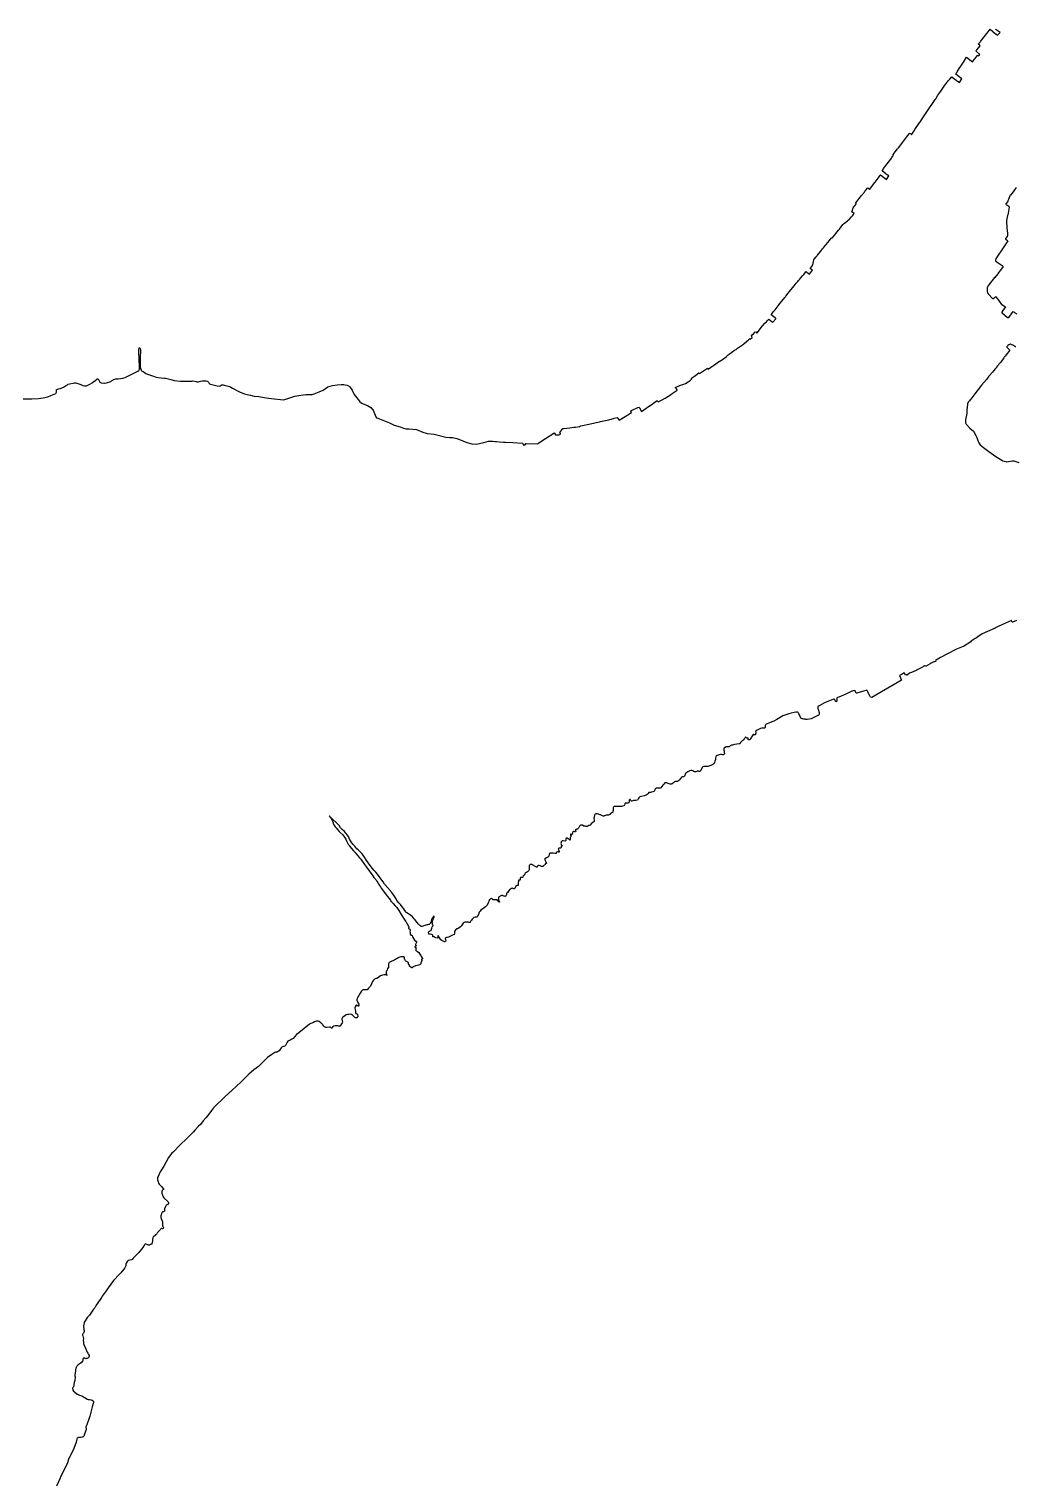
# Model space of a CAD drawing. Header units: inches. Extents: x 1341578 to 1502124, y 557203 to 748561.
# Drawn here: x 1476573 to 1481935, y 564575 to 572478 of the extents above; entities that cross this region are included whole.
import ezdxf

# ---------------------------------------------------------------- set-up
doc = ezdxf.new("R2010")
doc.units = ezdxf.units.IN
doc.header["$MEASUREMENT"] = 0
doc.layers.add('Zipcode', color=7, linetype='Continuous')

msp = doc.modelspace()

# ---------------------------------------------------------------- linework, layer by layer
at = {"layer": 'Zipcode'}
for points in [[(1476541.4, 570468.8), (1476573.1, 570467.4), (1476587.5, 570468), (1476623.1, 570470.5), (1476649.8, 570473.9), (1476674.7, 570479.5), (1476691, 570486.1), (1476718.5, 570497), (1476720.6, 570500.1), (1476721.4, 570503.9), (1476721.5, 570507.6), (1476721, 570511.4), (1476721, 570515.5), (1476721.8, 570518.2), (1476723.5, 570519.6), (1476733.2, 570521.8), (1476741, 570524.6), (1476746.8, 570526.8), (1476760.3, 570532), (1476771.2, 570538.7), (1476772.9, 570539.7), (1476774.5, 570540.9), (1476777.2, 570543.1), (1476781.4, 570545.3), (1476786, 570547.3), (1476793.2, 570549.6), (1476812.1, 570554.1), (1476820.3, 570554.7), (1476823.1, 570554.7), (1476826.9, 570554.6), (1476848.5, 570547.9), (1476852.5, 570546.4), (1476853.2, 570546.1), (1476857.5, 570544.6), (1476864.2, 570541.6), (1476873.2, 570539.6), (1476885.4, 570539.5), (1476902, 570547.2), (1476915.1, 570555.1), (1476916.9, 570556.3), (1476916.9, 570556.3), (1476935.8, 570569.2), (1476938.6, 570573.3), (1476940.5, 570575.4), (1476943.3, 570576.6), (1476946.6, 570576.2), (1476947, 570576.1), (1476949.3, 570573.6), (1476951.3, 570570.2), (1476954.6, 570562), (1476958.1, 570558.5), (1476965.3, 570554.8), (1476978.1, 570554), (1476983, 570554.3), (1476992.8, 570554.8), (1477016.5, 570562.4), (1477021.2, 570565.8), (1477032.8, 570574.1), (1477037.9, 570575.8), (1477044.4, 570576.5), (1477057.2, 570577.3), (1477069.3, 570578), (1477081.6, 570579.9), (1477094, 570584.1), (1477116.2, 570595.2), (1477134.8, 570604.6), (1477163.2, 570618.3), (1477168.9, 570621.5), (1477171.4, 570625.5), (1477172.4, 570629.9), (1477172.4, 570632.6), (1477172.2, 570646.5), (1477172.2, 570646.5), (1477172.1, 570655.2), (1477172, 570658.7), (1477171.6, 570665.2), (1477170.9, 570689.4), (1477169.8, 570717.9), (1477169.7, 570738.5), (1477170.7, 570744.7), (1477171.7, 570745.6), (1477173.1, 570745.7), (1477174.8, 570744.7), (1477177.1, 570740.3), (1477177.8, 570735.6), (1477178.8, 570726.9), (1477176.9, 570697), (1477176.9, 570673.3), (1477176.7, 570639.8), (1477181.4, 570624.7), (1477184.4, 570621.1), (1477192.4, 570616), (1477207.8, 570606.6), (1477221, 570600.9), (1477248.9, 570590.8), (1477258.2, 570587.9), (1477264.8, 570586.2), (1477273.5, 570584.8), (1477307.4, 570581.5), (1477313.8, 570581.3), (1477320.6, 570579.7), (1477350.2, 570572.2), (1477362, 570567.8), (1477395.4, 570564.3), (1477437.9, 570564.6), (1477456.4, 570565), (1477463, 570565.6), (1477479.8, 570562.2), (1477484.7, 570561.1), (1477490.7, 570561.6), (1477498, 570563.3), (1477504.9, 570564.9), (1477515.3, 570565.5), (1477528.5, 570566.3), (1477535.4, 570566.4), (1477542.2, 570564.6), (1477544.9, 570562.8), (1477547, 570559.7), (1477548.7, 570555.9), (1477550.7, 570552.4), (1477553.3, 570550.1), (1477557.9, 570547.8), (1477565.7, 570546.5), (1477595.5, 570538.8), (1477604.9, 570537.6), (1477611.3, 570538.4), (1477615.8, 570541.8), (1477620.1, 570544), (1477623.5, 570544.4), (1477626.9, 570544.1), (1477633.1, 570542.1), (1477639.3, 570539.9), (1477663.2, 570534.8), (1477669, 570532), (1477678.9, 570527), (1477719.5, 570505.1), (1477743.7, 570495.1), (1477758.3, 570491.8), (1477775.7, 570487.6), (1477795.8, 570482.8), (1477820.3, 570480.5), (1477850.9, 570475.2), (1477874.7, 570472.4), (1477905.1, 570468.5), (1477938.7, 570464.3), (1477954.6, 570463.5), (1477962.6, 570464.5), (1477984.7, 570472.2), (1478011.9, 570480.3), (1478017.5, 570482.2), (1478037.6, 570486.6), (1478062, 570489.9), (1478076.4, 570491.3), (1478102.5, 570491.5), (1478111.3, 570492.5), (1478122.7, 570494.8), (1478149.7, 570507.2), (1478171.6, 570515.1), (1478195.8, 570532.9), (1478208.6, 570537.7), (1478220.8, 570540.3), (1478246.6, 570544.3), (1478268.7, 570545.5), (1478283.4, 570545.7), (1478289.7, 570544.7), (1478300.8, 570542.5), (1478313.3, 570536), (1478319.2, 570528), (1478328.1, 570515.7), (1478339.7, 570492.1), (1478346.2, 570482.4), (1478361.4, 570464.9), (1478366.2, 570458.3), (1478370.6, 570452.8), (1478380.2, 570445), (1478388.9, 570441.3), (1478411.1, 570432.3), (1478429.1, 570420.3), (1478440.3, 570409.1), (1478444.7, 570403.4), (1478446.6, 570398.5), (1478448.8, 570387.9), (1478456.6, 570370.5), (1478460.2, 570365.9), (1478467.1, 570362.6), (1478532, 570338.1), (1478556.9, 570325.7), (1478589.5, 570315.5), (1478606.5, 570309.2), (1478621.6, 570304.8), (1478635.4, 570304.4), (1478677.7, 570301.9), (1478712.4, 570287.4), (1478735.4, 570280.2), (1478773.5, 570276.3), (1478836.7, 570260.7), (1478858.5, 570258.2), (1478873.5, 570258), (1478896.9, 570252.3), (1478937.9, 570236.6), (1478951.3, 570231.5), (1478978, 570224.3), (1479004.1, 570222.3), (1479044.3, 570231), (1479069.4, 570238.6), (1479092.9, 570238.4), (1479106.1, 570237.1), (1479108.8, 570236.9), (1479110.8, 570236.7), (1479111.8, 570236.6), (1479128.4, 570235.1), (1479150.2, 570233.5), (1479152.9, 570233.3), (1479155.8, 570233.1), (1479162.1, 570232.7), (1479200.8, 570230.2), (1479253.1, 570227.7), (1479254.3, 570227.1), (1479255.7, 570225.3), (1479256.4, 570223.6), (1479257.3, 570220.2), (1479258.2, 570218.4), (1479259.3, 570217.4), (1479261.5, 570217), (1479264.4, 570217.4), (1479267.7, 570218.7), (1479269.2, 570219.9), (1479270.1, 570221.7), (1479270.5, 570222.9), (1479270.9, 570225.4), (1479274, 570225.8), (1479335.7, 570223.4), (1479341.6, 570227), (1479347.8, 570232.3), (1479348.3, 570233.5), (1479378.5, 570252.7), (1479398.8, 570265.6), (1479399, 570265.7), (1479404.2, 570268.9), (1479407.4, 570271), (1479426.2, 570282.9), (1479427.4, 570280.9), (1479432.5, 570272), (1479433.9, 570272), (1479442.3, 570272.5), (1479451.9, 570273.1), (1479456.5, 570274.7), (1479458.8, 570276.5), (1479459.9, 570278.5), (1479460.2, 570279.6), (1479460.3, 570279.8), (1479456.7, 570285), (1479472.6, 570306.7), (1479472.9, 570306.8), (1479477.7, 570307.3), (1479510.7, 570311.2), (1479532.6, 570313.9), (1479535, 570314.2), (1479541.8, 570315), (1479565.2, 570317.8), (1479565, 570318.3), (1479564.5, 570319.5), (1479567.1, 570320.1), (1479570.6, 570320.9), (1479570.8, 570321), (1479622.5, 570332.6), (1479670.4, 570343), (1479671.8, 570343.3), (1479677.9, 570344.7), (1479722, 570354.9), (1479722, 570354.9), (1479722.4, 570354.9), (1479741.4, 570360.1), (1479747.9, 570361.8), (1479751.8, 570362.9), (1479751.8, 570362.9), (1479768.6, 570367.4), (1479768.7, 570367.3), (1479778.2, 570353.1), (1479803.2, 570367.3), (1479820.9, 570378.5), (1479826.4, 570382), (1479846.8, 570394.9), (1479841.9, 570403.4), (1479846.6, 570405.6), (1479850.5, 570407.4), (1479879.6, 570420.4), (1479887, 570423.7), (1479889.7, 570418.8), (1479901, 570400), (1479913.9, 570408.9), (1479943.7, 570429.8), (1479945.1, 570430.7), (1479960.9, 570441.8), (1479965.8, 570445.2), (1479966.9, 570446), (1479985.1, 570458.7), (1479986.8, 570456.5), (1479990.5, 570451.6), (1480011.9, 570462.4), (1480029.7, 570472.5), (1480057.8, 570489.6), (1480066.8, 570497.1), (1480067.3, 570497.4), (1480072.3, 570501), (1480093.7, 570515.8), (1480094.9, 570516.7), (1480090.8, 570522.6), (1480088.9, 570524.6), (1480088.1, 570524.9), (1480085.2, 570528.2), (1480083.7, 570530), (1480083.4, 570530.6), (1480107.8, 570539.9), (1480112.8, 570541.8), (1480124.6, 570546.2), (1480129.6, 570547.9), (1480139.5, 570551.1), (1480154.5, 570561.5), (1480158.8, 570564.5), (1480164.6, 570568.5), (1480174.1, 570576.9), (1480172.9, 570578.8), (1480172.1, 570580.2), (1480188.4, 570592), (1480195, 570596.8), (1480212.7, 570609.8), (1480213.1, 570609.3), (1480216.2, 570605.2), (1480258.3, 570635.3), (1480263.3, 570629.7), (1480275.2, 570638.9), (1480281.9, 570643.4), (1480286.5, 570646.6), (1480291.9, 570650.2), (1480324.6, 570672.2), (1480326.7, 570673.5), (1480331.2, 570676.4), (1480341.1, 570682.7), (1480359.6, 570696.5), (1480368.1, 570704.3), (1480371.8, 570707.7), (1480372.1, 570708), (1480376.7, 570711.7), (1480379.2, 570713.8), (1480389.5, 570720.4), (1480391.6, 570721.7), (1480406, 570732), (1480407.5, 570733), (1480409.7, 570734.5), (1480413.9, 570737.3), (1480422.6, 570743.1), (1480438.3, 570754.7), (1480438.3, 570754.8), (1480442.9, 570758.1), (1480454.9, 570766.1), (1480458.9, 570768.8), (1480480.9, 570788.7), (1480488.1, 570795.4), (1480488.4, 570795.7), (1480491.3, 570792.8), (1480502.3, 570801.2), (1480501.4, 570802.7), (1480496.9, 570809.8), (1480498.3, 570811.4), (1480502, 570815.4), (1480508.3, 570822.3), (1480518.4, 570833.1), (1480520.2, 570831.2), (1480521, 570832), (1480527.7, 570825.7), (1480528.3, 570826.4), (1480558.2, 570865.6), (1480559.3, 570867.1), (1480571.2, 570879.6), (1480571.2, 570879.6), (1480573.5, 570882.1), (1480574.8, 570883.5), (1480578.7, 570887.6), (1480585.3, 570894.7), (1480586.4, 570895.6), (1480591.2, 570899.8), (1480592.1, 570900.6), (1480609.9, 570887.7), (1480614.2, 570884.6), (1480614.4, 570884.8), (1480630, 570903.3), (1480631.1, 570904.6), (1480626.3, 570908.6), (1480605.6, 570925.6), (1480610.5, 570933.1), (1480618.2, 570943.2), (1480619.3, 570944.6), (1480622.5, 570948.4), (1480626, 570952.6), (1480648.9, 570981.7), (1480652.1, 570985.8), (1480652.6, 570986.4), (1480671.3, 571009.5), (1480678.5, 571019), (1480682, 571023.7), (1480684.2, 571026.7), (1480697.3, 571042.7), (1480705.2, 571051.5), (1480730.1, 571083.4), (1480741.1, 571097.4), (1480749.1, 571106.4), (1480753, 571110.8), (1480758.9, 571117.9), (1480764.7, 571124.8), (1480777.7, 571138.7), (1480781.8, 571143.4), (1480795.6, 571159.8), (1480798.1, 571157.8), (1480813.1, 571145.7), (1480813.4, 571146.1), (1480828.9, 571167.4), (1480828.9, 571167.4), (1480818.9, 571175.8), (1480817.3, 571177.2), (1480825.5, 571188.2), (1480825.5, 571188.2), (1480831.9, 571196.8), (1480831.9, 571196.9), (1480837.4, 571224.5), (1480837.6, 571225.7), (1480839.2, 571227.5), (1480849.6, 571240.9), (1480852.5, 571244.3), (1480855.6, 571248.1), (1480865.4, 571259.7), (1480873.2, 571268.9), (1480884.7, 571283.2), (1480888.8, 571288.3), (1480894.6, 571295.7), (1480900.7, 571303.4), (1480903.8, 571307.3), (1480921.8, 571329.9), (1480930.7, 571341.6), (1480932.6, 571344.1), (1480933.9, 571343.2), (1480936.6, 571341.5), (1480943.1, 571350.8), (1480963.8, 571376.6), (1480970.9, 571385.2), (1480976.2, 571391.5), (1480995.1, 571415.7), (1480998.1, 571419), (1481003.4, 571423.7), (1481018.9, 571436.6), (1481023.3, 571440.3), (1481028.1, 571443.4), (1481040.9, 571458), (1481046.2, 571463.6), (1481050, 571467.7), (1481050.8, 571468.6), (1481056.1, 571476.1), (1481044, 571484.3), (1481046.4, 571494), (1481048.2, 571500.4), (1481051.1, 571507.1), (1481053.8, 571511.7), (1481057, 571515.9), (1481060.9, 571520.8), (1481064.9, 571524.9), (1481067.5, 571530.4), (1481065.8, 571532.4), (1481064.8, 571533.5), (1481095.6, 571573.1), (1481111.2, 571592.3), (1481114.6, 571596.4), (1481118.2, 571601), (1481129.5, 571615), (1481131.8, 571613), (1481138.4, 571607.1), (1481151, 571623.2), (1481154.7, 571627.9), (1481168.4, 571645.2), (1481169.4, 571646.5), (1481191.9, 571676), (1481195.6, 571681), (1481196.1, 571681.6), (1481199.7, 571686.3), (1481221.6, 571668.1), (1481230.9, 571660.4), (1481231.6, 571661.4), (1481243.4, 571679.9), (1481235.3, 571686.2), (1481232.5, 571688.3), (1481230.5, 571689.9), (1481228.1, 571691.7), (1481207.6, 571708.6), (1481212.7, 571715.5), (1481216, 571719.8), (1481235.8, 571745.3), (1481249.6, 571764), (1481258.5, 571776.1), (1481261.4, 571780), (1481269.3, 571792.8), (1481268.2, 571796.8), (1481279.2, 571810.9), (1481286.2, 571819.8), (1481290.4, 571825), (1481296.4, 571832.6), (1481314.3, 571856.3), (1481318, 571862.2), (1481323.6, 571869.5), (1481347.6, 571900.2), (1481354, 571908.7), (1481354.1, 571908.7), (1481356.2, 571911.5), (1481357.4, 571913.1), (1481363.9, 571908.1), (1481368, 571905), (1481368.3, 571905.4), (1481371.9, 571910.7), (1481378.6, 571920.6), (1481384.2, 571928.9), (1481386.1, 571931.8), (1481408.9, 571966.3), (1481412.7, 571972), (1481415.6, 571976.4), (1481421.6, 571985.3), (1481460.7, 572044.8), (1481480.7, 572074.4), (1481495.4, 572095.5), (1481499.2, 572099.2), (1481511.1, 572119.3), (1481526.1, 572140.3), (1481544, 572167.6), (1481567.2, 572196.6), (1481571.3, 572201.7), (1481575, 572206.3), (1481586.2, 572219.2), (1481588.2, 572217.7), (1481610.9, 572200.4), (1481628, 572187.4), (1481640, 572207.3), (1481640.2, 572207.7), (1481626.5, 572219), (1481608.3, 572233.9), (1481614.7, 572245.5), (1481626.2, 572263.6), (1481629.8, 572269.3), (1481631.5, 572271.9), (1481653.8, 572304.8), (1481666.4, 572325), (1481691.5, 572305.9), (1481698.3, 572300.7), (1481698.5, 572301), (1481709.4, 572314.3), (1481713, 572318.8), (1481716.8, 572323.3), (1481728, 572337.4), (1481733.6, 572333.2), (1481738.9, 572340.3), (1481739.5, 572341), (1481718.7, 572358.2), (1481717, 572359.6), (1481717.4, 572360), (1481722.2, 572365.5), (1481734.1, 572379.1), (1481740.4, 572387), (1481740.8, 572387.4), (1481737.1, 572390.3), (1481730.2, 572395.5), (1481739.6, 572407.4), (1481742.9, 572411.6), (1481783.3, 572462.8), (1481795.7, 572477.9), (1481824.6, 572453.3), (1481825.2, 572452.8), (1481834.3, 572445), (1481847.1, 572457.9), (1481848.4, 572459.3), (1481827.2, 572474.8), (1481823.8, 572477.3), (1481824, 572478.4)], [(1481936.3, 571616.4), (1481928.3, 571606), (1481927.6, 571605), (1481927.2, 571604.6), (1481923.1, 571598.9), (1481919.7, 571594.2), (1481905.7, 571575.1), (1481904.3, 571574.9), (1481903.2, 571575), (1481902.7, 571575), (1481901.5, 571572.2), (1481894.3, 571552.5), (1481892.7, 571548.1), (1481891.7, 571545.4), (1481890.4, 571541.3), (1481888.4, 571538.9), (1481881.1, 571530.2), (1481881, 571530), (1481879.5, 571528.2), (1481880, 571526.8), (1481895.7, 571515.6), (1481896.6, 571514), (1481897.2, 571509.6), (1481893.5, 571478.4), (1481890.6, 571468.5), (1481890.6, 571468.4), (1481889.9, 571465.7), (1481883.8, 571438.3), (1481883.3, 571434.6), (1481882.9, 571431.5), (1481886.1, 571397.9), (1481888.3, 571366.7), (1481888.3, 571363.5), (1481888.1, 571353.9), (1481887.5, 571352), (1481887.2, 571351.1), (1481886.8, 571350.1), (1481877.7, 571339.3), (1481877.5, 571339), (1481891.4, 571328), (1481879.7, 571310.8), (1481868.9, 571295), (1481855, 571273.7), (1481851.4, 571268.2), (1481845.8, 571259.8), (1481835, 571244.3), (1481826.2, 571230), (1481824.9, 571227.1), (1481823.7, 571223.5), (1481823.7, 571221.1), (1481823.6, 571219.5), (1481825.2, 571216), (1481837.6, 571207.3), (1481859.4, 571192.3), (1481866, 571187.8), (1481865.8, 571187.5), (1481850.1, 571167.4), (1481841.4, 571156), (1481835.7, 571148.5), (1481819.8, 571127.4), (1481819.7, 571127.4), (1481819.3, 571127.6), (1481817.8, 571128.6), (1481787.7, 571088.2), (1481787.5, 571088), (1481782.4, 571080.3), (1481779.7, 571075.8), (1481778.5, 571073.3), (1481777.9, 571069.2), (1481777.8, 571060.5), (1481778.9, 571049.7), (1481780.1, 571045.7), (1481782.3, 571041.2), (1481783.1, 571040.4), (1481784.2, 571039.1), (1481809, 571011.5), (1481818.1, 571018.8), (1481819.1, 571018), (1481825.5, 571024.2), (1481826.4, 571023.1), (1481834.7, 571012.8), (1481840.4, 571004.2), (1481843.9, 570999.1), (1481856.2, 570980.6), (1481858.5, 570980.8), (1481859.1, 570980.4), (1481878, 570967.6), (1481864.2, 570947.9), (1481858.8, 570940.2), (1481858.7, 570938.5), (1481859.7, 570935.9), (1481889.9, 570911.1), (1481893.8, 570910.1), (1481895.6, 570909.8), (1481896.7, 570910.7), (1481919.5, 570943.1), (1481924, 570940.4), (1481927.1, 570938.5), (1481940.2, 570930.4)], [(1481935, 570750.7), (1481933.9, 570750.8), (1481932, 570750.9), (1481921, 570757.5), (1481917.9, 570759.5), (1481913.3, 570762.5), (1481913.2, 570762.6), (1481909.8, 570764.4), (1481905.8, 570765.1), (1481902.9, 570764.7), (1481895.7, 570761.4), (1481891.5, 570757.9), (1481888.8, 570755.5), (1481886.8, 570753.5), (1481886.1, 570751.6), (1481885.3, 570748.5), (1481901.7, 570732.9), (1481881, 570707.1), (1481876.3, 570701), (1481871.5, 570694.8), (1481868.3, 570690.6), (1481852.1, 570668), (1481849.1, 570664.1), (1481835.3, 570646.9), (1481829.2, 570639.9), (1481828.6, 570639.2), (1481823.4, 570633.2), (1481812.5, 570620.6), (1481806.8, 570614), (1481789.6, 570594.1), (1481786.7, 570590.7), (1481774, 570573.8), (1481747.6, 570542.1), (1481710.8, 570494.9), (1481690.2, 570466.8), (1481685.3, 570463.1), (1481682.6, 570457.6), (1481680.5, 570455.7), (1481676, 570450.8), (1481671.7, 570442), (1481670.8, 570435.3), (1481669.5, 570424), (1481668.3, 570405.5), (1481667.6, 570392.4), (1481667.1, 570379.9), (1481661.7, 570355.7), (1481660.9, 570350.1), (1481660.2, 570346.2), (1481660.2, 570342.2), (1481661.5, 570338.1), (1481665.2, 570330.3), (1481684.1, 570309.3), (1481703.4, 570291.9), (1481717.8, 570268.9), (1481722.6, 570258.3), (1481726.9, 570248.1), (1481731.7, 570233.1), (1481733.6, 570228.7), (1481736.8, 570222.9), (1481740.3, 570218.8), (1481759.2, 570203.8), (1481787.1, 570181.1), (1481825.4, 570154.9), (1481858.5, 570134.4), (1481863.4, 570131.9), (1481870.6, 570130), (1481879.5, 570126.9), (1481885.7, 570126.6), (1481913.5, 570131.7), (1481920, 570131.5), (1481924.1, 570130.5), (1481950, 570122.9)], [(1481937.2, 569263.9), (1481915.7, 569253.8), (1481914.8, 569253.4), (1481911.1, 569261.7), (1481910.8, 569262.4), (1481878.1, 569248), (1481838.4, 569229.8), (1481826.9, 569224.5), (1481822.3, 569222.4), (1481751.9, 569190), (1481728, 569174.2), (1481720, 569169.3), (1481713.1, 569165), (1481691.2, 569151.5), (1481692.1, 569149.2), (1481692.3, 569148.6), (1481678.8, 569140.4), (1481654.5, 569125.6), (1481649.4, 569122.4), (1481648.6, 569122), (1481611.7, 569106.8), (1481555.9, 569078), (1481555.3, 569077.7), (1481531.5, 569065), (1481525.4, 569061.7), (1481497, 569046.6), (1481498.8, 569042.7), (1481491.5, 569038.5), (1481490.9, 569039.3), (1481489.8, 569038.6), (1481489.3, 569039.2), (1481474.5, 569030.5), (1481468.5, 569027), (1481444.2, 569012.6), (1481441.2, 569018.1), (1481441, 569018.4), (1481439.5, 569017.2), (1481439.4, 569017.2), (1481438.4, 569016.6), (1481431, 569012.5), (1481426.6, 569010), (1481402.2, 568997.2), (1481395.3, 568993.9), (1481392.1, 568992.3), (1481366.9, 568980.5), (1481356.9, 568976.4), (1481346.4, 568967.6), (1481346.4, 568967.6), (1481344.8, 568966.7), (1481341.9, 568966.9), (1481339.5, 568968), (1481338.3, 568967.7), (1481334.9, 568966.5), (1481332.2, 568970.7), (1481327.4, 568978.4), (1481316.5, 568972.3), (1481302.1, 568963.7), (1481313.8, 568939.6), (1481273.2, 568916), (1481204.2, 568875.1), (1481152, 568844.5), (1481151.3, 568844.1), (1481144.7, 568845.7), (1481136.8, 568861.6), (1481136.8, 568861.6), (1481125.5, 568884.4), (1481100.4, 568876.9), (1481069.5, 568868.6), (1481068.2, 568868.3), (1481067.2, 568868.3), (1481065.4, 568872.7), (1481060.9, 568880.5), (1481055.4, 568882), (1481050, 568881), (1481044.8, 568879.4), (1481042.9, 568878.5), (1481010.7, 568862.6), (1480971.9, 568846.3), (1480965.8, 568843.8), (1480962.5, 568841), (1480961.2, 568837.4), (1480961.3, 568833.9), (1480961.5, 568829), (1480961, 568824.2), (1480959.9, 568822.2), (1480958.4, 568821.7), (1480957.5, 568822.3), (1480955.2, 568823.8), (1480952.4, 568829.4), (1480950.8, 568832.6), (1480950, 568834.2), (1480947.9, 568835.6), (1480945.4, 568835.6), (1480934.8, 568832.2), (1480895, 568815.2), (1480865.3, 568799.5), (1480860.5, 568796.4), (1480859.3, 568794.4), (1480859.3, 568794.4), (1480858.3, 568792.6), (1480858.2, 568791.8), (1480857.6, 568787.6), (1480857.7, 568784.9), (1480859.7, 568781.2), (1480866.4, 568763.3), (1480866.1, 568756.9), (1480864.9, 568752), (1480862.3, 568749.1), (1480854.2, 568744.5), (1480839.8, 568737.1), (1480834, 568734.1), (1480829.9, 568732.1), (1480821.5, 568729), (1480800, 568725.8), (1480792.6, 568725.8), (1480789.1, 568726.2), (1480783.2, 568727.3), (1480777.7, 568728.6), (1480772.7, 568729.4), (1480769.7, 568730), (1480768, 568730.7), (1480766.4, 568733), (1480758.7, 568749.8), (1480755.6, 568755.9), (1480751.1, 568762.5), (1480748.5, 568764.5), (1480744.2, 568765.8), (1480739.7, 568765.5), (1480730.1, 568763.5), (1480713.8, 568759.7), (1480700.4, 568756.3), (1480669, 568745.4), (1480654.4, 568735.2), (1480636.1, 568724.8), (1480619.6, 568716.6), (1480607.9, 568712.1), (1480583.6, 568702.3), (1480578.2, 568700.5), (1480574, 568695.6), (1480572.7, 568692.6), (1480572.1, 568687.7), (1480571.7, 568682.4), (1480570.4, 568678.8), (1480567.9, 568677.5), (1480565.1, 568677.3), (1480562.8, 568677.8), (1480560.9, 568678.4), (1480557.8, 568679.1), (1480553.4, 568678.8), (1480546.4, 568676.8), (1480528.5, 568666.6), (1480522.8, 568664.1), (1480520.5, 568661.9), (1480521.1, 568654.9), (1480520, 568645.5), (1480519.1, 568642.3), (1480517.6, 568641.3), (1480515.1, 568640.9), (1480513.1, 568642.4), (1480510.7, 568644), (1480508.7, 568644), (1480507.1, 568642.8), (1480490.6, 568618), (1480488, 568614.7), (1480486, 568614.3), (1480483.9, 568614.5), (1480480.7, 568617.2), (1480479.9, 568619.3), (1480480.1, 568622.1), (1480479.6, 568623.1), (1480478.1, 568623.4), (1480475.4, 568623.1), (1480472.4, 568623.3), (1480470.3, 568624.9), (1480468.8, 568627.3), (1480467.3, 568628.2), (1480465.8, 568628.3), (1480463.8, 568627.1), (1480461.4, 568623.9), (1480458.4, 568619.1), (1480455.8, 568615.3), (1480451.8, 568611.1), (1480447.5, 568608.3), (1480442.9, 568604.8), (1480439, 568600.7), (1480436.2, 568594.1), (1480434.3, 568592.7), (1480431, 568592.2), (1480404.8, 568588.4), (1480393.9, 568586.4), (1480390, 568585.7), (1480381.9, 568581.6), (1480379, 568578.2), (1480375.9, 568576.3), (1480370.7, 568576), (1480365.3, 568576.3), (1480360.4, 568575.9), (1480356.9, 568574.4), (1480350.2, 568569.2), (1480347.7, 568564.8), (1480347.1, 568559.1), (1480348.8, 568552.1), (1480350.2, 568546.2), (1480350.7, 568542.3), (1480350.6, 568538.2), (1480348.4, 568535.2), (1480344, 568533.3), (1480340.3, 568533.2), (1480334.5, 568534), (1480328.7, 568534.1), (1480322.9, 568533.2), (1480311.3, 568530.1), (1480306.5, 568526.1), (1480304.2, 568521.7), (1480303, 568514.9), (1480301.9, 568507.5), (1480299.5, 568498.3), (1480297.1, 568491.9), (1480292.3, 568484.6), (1480288.3, 568480.6), (1480283.1, 568477.3), (1480261, 568469.4), (1480255.9, 568468.7), (1480250.1, 568469.2), (1480244.3, 568469.5), (1480237.9, 568469.3), (1480233.7, 568467.8), (1480229.5, 568464.5), (1480222.2, 568448.3), (1480219.5, 568444.3), (1480217.4, 568443.1), (1480214.4, 568442.5), (1480213.2, 568442.8), (1480209.6, 568444.2), (1480206.8, 568445), (1480203.2, 568444.6), (1480200.1, 568442.9), (1480196.3, 568440.2), (1480192.7, 568439.8), (1480188.5, 568440.7), (1480184.9, 568442.7), (1480179.5, 568445.8), (1480173.3, 568447.8), (1480168.7, 568447.8), (1480163.1, 568446.6), (1480151.6, 568439.8), (1480141.6, 568433.4), (1480139.3, 568430.8), (1480138.4, 568426), (1480134.8, 568417.9), (1480131.5, 568414.8), (1480127.9, 568414), (1480122.6, 568413.3), (1480118.3, 568411.3), (1480107.3, 568397.5), (1480103.7, 568393.6), (1480100.2, 568390.8), (1480095.1, 568388.3), (1480090.2, 568387.7), (1480085.2, 568387.6), (1480080.7, 568386.6), (1480076.6, 568383.1), (1480066.8, 568375.8), (1480062.4, 568374.2), (1480059.2, 568373.2), (1480055.6, 568373.1), (1480050.1, 568375), (1480045, 568377.9), (1480038.5, 568380.3), (1480031.4, 568381), (1480027, 568379.9), (1480021, 568374.4), (1480015.7, 568368.9), (1480011.5, 568361.4), (1480006.2, 568354.2), (1480002.3, 568351.6), (1479998, 568351.1), (1479987.6, 568352), (1479981.8, 568351), (1479977.2, 568348.8), (1479974.5, 568346.5), (1479973.3, 568344.1), (1479970.3, 568336.8), (1479966.6, 568333.1), (1479961.3, 568331.2), (1479954.4, 568329.4), (1479948.4, 568328.8), (1479940.8, 568327.5), (1479936.2, 568323.2), (1479930.9, 568317.1), (1479925, 568313.2), (1479920.5, 568311.6), (1479915.9, 568311), (1479897, 568306.6), (1479891.5, 568304.8), (1479886.7, 568299.8), (1479882.8, 568293.9), (1479880.4, 568289.6), (1479878.2, 568287.4), (1479870.1, 568285.3), (1479864.9, 568284.9), (1479859.9, 568285.3), (1479856.3, 568284.4), (1479848.7, 568281.8), (1479845.7, 568281.9), (1479843.9, 568282.2), (1479841.9, 568285.1), (1479841.3, 568287.9), (1479841.2, 568288.3), (1479839.9, 568290.4), (1479838.1, 568290.7), (1479836.1, 568289.3), (1479833.9, 568286.3), (1479833.6, 568284.9), (1479833.4, 568284.2), (1479833.1, 568279.8), (1479832.7, 568276.6), (1479832.2, 568273.6), (1479830.8, 568272), (1479826.5, 568270.6), (1479822.5, 568270.9), (1479816.2, 568270.9), (1479812.2, 568270), (1479808.9, 568266.3), (1479807.4, 568260.2), (1479806.8, 568257), (1479805.3, 568256.2), (1479797.4, 568253.7), (1479791.2, 568251.8), (1479760, 568252.5), (1479752.8, 568251.3), (1479748.5, 568249.1), (1479746.2, 568244.9), (1479745.8, 568240.2), (1479745.8, 568236.1), (1479745.7, 568230.2), (1479745.3, 568225), (1479744.1, 568221.8), (1479742, 568219.3), (1479738.1, 568217.7), (1479734.8, 568216.6), (1479731.9, 568213.2), (1479727.5, 568208.4), (1479724.4, 568206.4), (1479720.8, 568205.3), (1479715.3, 568205), (1479707.5, 568204.5), (1479695.2, 568200.4), (1479692.9, 568200.1), (1479691.2, 568200.2), (1479676.7, 568207.2), (1479676.6, 568207.3), (1479675.4, 568207.7), (1479670.7, 568209), (1479666.6, 568210.6), (1479661.9, 568211.7), (1479656.3, 568211.9), (1479654.3, 568211.8), (1479652.2, 568211.7), (1479649, 568210.9), (1479647, 568208.9), (1479645.7, 568205.4), (1479644.6, 568202.5), (1479642.3, 568194.6), (1479642, 568189.1), (1479643.7, 568177.9), (1479643.8, 568172.9), (1479643.5, 568170.5), (1479641.9, 568168.9), (1479637.7, 568166.7), (1479627.5, 568157.6), (1479621.8, 568151.5), (1479616.3, 568149), (1479613.8, 568148.2), (1479608.4, 568144.7), (1479605.6, 568142.9), (1479602.9, 568142.7), (1479599.5, 568143), (1479595.5, 568144.9), (1479591.3, 568145.2), (1479587, 568146), (1479580, 568149.9), (1479575, 568150.8), (1479571.5, 568150.8), (1479567.9, 568149.7), (1479565.2, 568147.7), (1479564.3, 568145), (1479557.3, 568133.9), (1479555.8, 568132.1), (1479553.1, 568129.4), (1479549.4, 568128.1), (1479546.3, 568127.7), (1479543.7, 568126.5), (1479542.6, 568124.4), (1479542.6, 568121.6), (1479542.7, 568117.4), (1479541.5, 568114.3), (1479539.3, 568113.6), (1479537.5, 568114.3), (1479535.8, 568115.6), (1479533.8, 568116.3), (1479530.8, 568116.1), (1479527.8, 568114.3), (1479526.2, 568111), (1479525.3, 568107.8), (1479525.2, 568104.8), (1479524.4, 568101.2), (1479522.8, 568100.4), (1479520.8, 568100.8), (1479518.5, 568101.6), (1479516.3, 568102), (1479515.4, 568101.9), (1479514.8, 568101.5), (1479514.4, 568099.6), (1479515.4, 568096.1), (1479517.7, 568090.9), (1479517.1, 568088), (1479515, 568085.3), (1479513.3, 568083.5), (1479512.7, 568081.6), (1479513.1, 568079.9), (1479513.5, 568074), (1479512.8, 568070.1), (1479512.7, 568069.6), (1479512, 568069.6), (1479510.7, 568070.3), (1479509.7, 568070.9), (1479506.6, 568072.7), (1479501.9, 568075.7), (1479496.5, 568079.2), (1479492.7, 568080.7), (1479491, 568080), (1479490.3, 568079.1), (1479489.7, 568076.9), (1479489.8, 568075.3), (1479490, 568071.5), (1479489.3, 568068.1), (1479488.1, 568065.7), (1479485.9, 568064.5), (1479475.5, 568066.2), (1479470.2, 568065.8), (1479467.4, 568064.3), (1479464.6, 568060), (1479463, 568056.4), (1479462.9, 568051.9), (1479463.4, 568047.1), (1479464.6, 568043.8), (1479467.1, 568040.7), (1479468.5, 568039.6), (1479468.6, 568039), (1479467.5, 568037.2), (1479465.7, 568035.9), (1479464, 568034.4), (1479463.6, 568032.2), (1479463.5, 568029.5), (1479462.4, 568027.4), (1479460.6, 568025.9), (1479458.6, 568025.3), (1479455.8, 568025.6), (1479453, 568026.3), (1479450.7, 568025.9), (1479449.1, 568024.3), (1479448.4, 568020.2), (1479448.6, 568017.9), (1479452.8, 568008.4), (1479453.7, 568005.6), (1479453.1, 568004.3), (1479451.7, 568003.5), (1479450.5, 568003.9), (1479449, 568005.1), (1479447.5, 568005.9), (1479444.5, 568006.1), (1479439.9, 568004.3), (1479436.9, 568002), (1479436.6, 568000.1), (1479436.6, 567997.8), (1479435.8, 567996.4), (1479434.5, 567996), (1479430.8, 567996.2), (1479422.5, 567998), (1479403.2, 567998.7), (1479401.5, 567997.3), (1479400.2, 567995.8), (1479398.9, 567990.4), (1479396.5, 567982.9), (1479394.9, 567979.7), (1479392.1, 567977.3), (1479387.8, 567974.8), (1479383.4, 567972.6), (1479375.9, 567968), (1479374.4, 567965.6), (1479374.5, 567962.3), (1479375.8, 567961.3), (1479382.5, 567947.8), (1479384.6, 567943.4), (1479384.2, 567942.8), (1479382.8, 567942.6), (1479379.6, 567942.8), (1479378.3, 567942.8), (1479377.9, 567942.4), (1479377.4, 567938.8), (1479376.5, 567936.1), (1479375.3, 567934.4), (1479374.3, 567934.2), (1479371.7, 567934.1), (1479369.7, 567932.1), (1479368.5, 567929.4), (1479366.8, 567927.5), (1479363.9, 567926.4), (1479360.6, 567926), (1479356.7, 567926.8), (1479350.6, 567929.1), (1479344.5, 567930.7), (1479339.4, 567931.2), (1479336.2, 567930), (1479334.3, 567926.6), (1479333, 567923.2), (1479331.9, 567922.7), (1479329.9, 567922.7), (1479310.3, 567933.7), (1479304, 567937), (1479300, 567937.7), (1479298.5, 567937.6), (1479295.7, 567936.8), (1479293.3, 567935.3), (1479290.5, 567932), (1479289.6, 567916.2), (1479289.6, 567913.3), (1479289.9, 567910.8), (1479290.3, 567909.1), (1479290.3, 567908.1), (1479288.5, 567904.4), (1479284.5, 567900.5), (1479280.7, 567896.9), (1479275.4, 567893.6), (1479270.7, 567891.9), (1479268, 567890.2), (1479265.6, 567886), (1479264.1, 567881.4), (1479263.1, 567879), (1479261.7, 567877.5), (1479259.5, 567876.5), (1479257.8, 567875.2), (1479255.2, 567867.2), (1479253.1, 567866.4), (1479246, 567866.4), (1479244.4, 567866.3), (1479243.5, 567866.1), (1479242.3, 567865.1), (1479241.9, 567864.3), (1479241.2, 567859.5), (1479241.5, 567855.7), (1479241.3, 567854.2), (1479239.7, 567852.4), (1479237.1, 567851.7), (1479232.6, 567850.9), (1479231.7, 567850), (1479231.6, 567848.2), (1479232.6, 567845.4), (1479232.6, 567843.8), (1479231.9, 567842.3), (1479230.6, 567839.9), (1479230.3, 567836.5), (1479230.3, 567833.5), (1479230.2, 567823.2), (1479229.4, 567822.7), (1479226.4, 567822.5), (1479223.8, 567822.1), (1479218.9, 567820.3), (1479218, 567819.4), (1479211.7, 567806.9), (1479210.6, 567805.5), (1479209.3, 567804.7), (1479207.3, 567804.8), (1479203.8, 567805.9), (1479199, 567807.4), (1479195.2, 567807.2), (1479192, 567805.9), (1479188.5, 567803.1), (1479183.9, 567799), (1479176.8, 567789.7), (1479176.2, 567787.8), (1479175.1, 567785.4), (1479173.8, 567784.8), (1479171, 567784.4), (1479169.6, 567783.6), (1479167.7, 567780.6), (1479166.1, 567773.8), (1479164, 567767.4), (1479162.8, 567765.2), (1479161.4, 567764.1), (1479159, 567763.7), (1479156, 567763.8), (1479152.2, 567764.6), (1479149.4, 567766), (1479146.8, 567767.9), (1479142.1, 567768.6), (1479139.2, 567768.5), (1479123.8, 567758.7), (1479123.2, 567756.8), (1479123.1, 567747.9), (1479124.1, 567743.5), (1479126.7, 567739.1), (1479128.8, 567735.2), (1479129, 567734.7), (1479129.5, 567733.6), (1479129.5, 567732), (1479128.8, 567731.4), (1479127.2, 567731.2), (1479126.5, 567731.4), (1479125.7, 567731.9), (1479122.9, 567735.2), (1479121.4, 567738), (1479120, 567739.5), (1479115.5, 567744), (1479114.1, 567744.6), (1479111.8, 567744.5), (1479098.3, 567743.9), (1479097.4, 567744), (1479095, 567744.2), (1479092.7, 567745.4), (1479091.7, 567746.6), (1479087.4, 567750.1), (1479084.7, 567751.2), (1479083.3, 567751.8), (1479079.8, 567750.4), (1479077.5, 567748.7), (1479075.5, 567746.2), (1479073.1, 567742.2), (1479071.6, 567737.8), (1479069.5, 567729.6), (1479059.1, 567713.2), (1479056, 567709.7), (1479052.5, 567706.7), (1479045.2, 567701.6), (1479028, 567688.2), (1479023.7, 567683.2), (1479019.2, 567676.9), (1479014, 567665.5), (1479006.9, 567652.7), (1479005.3, 567651.4), (1479003.6, 567650.6), (1479000.9, 567650.1), (1478996.2, 567649.8), (1478989, 567648.2), (1478986.5, 567645.8), (1478980.2, 567639.3), (1478976.7, 567635.1), (1478973.2, 567629.9), (1478970.1, 567622.6), (1478969, 567621.2), (1478967.1, 567620.7), (1478964.7, 567621.1), (1478962.3, 567622), (1478958.6, 567622.9), (1478953.2, 567624), (1478947.2, 567624.1), (1478941.2, 567623.3), (1478936.8, 567622.1), (1478931.4, 567618.3), (1478927.9, 567611.8), (1478920.2, 567600.9), (1478914.7, 567595.9), (1478900.4, 567587.4), (1478898.3, 567586.9), (1478895.3, 567586.5), (1478894.2, 567585.7), (1478892.3, 567582.6), (1478884.5, 567572.7), (1478883.6, 567569.5), (1478883.5, 567564.8), (1478883.7, 567562.4), (1478883.5, 567559.4), (1478881.9, 567557), (1478877.9, 567553.8), (1478861.7, 567547), (1478852.6, 567541), (1478843.7, 567539.8), (1478841, 567539.6), (1478836.1, 567537.7), (1478834.9, 567536.9), (1478834.2, 567535.4), (1478834.4, 567533), (1478835.6, 567529.8), (1478836.7, 567525.5), (1478836.6, 567521.8), (1478835.3, 567518.9), (1478834.3, 567517.9), (1478832.6, 567517.2), (1478830.9, 567516.7), (1478829.4, 567517), (1478825.8, 567519.1), (1478816.1, 567523.4), (1478810.2, 567528.2), (1478800.3, 567540.9), (1478798.5, 567541.9), (1478797.4, 567544.6), (1478797.7, 567547.3), (1478797.7, 567547.5), (1478797.6, 567548.3), (1478797.3, 567548.5), (1478796.3, 567548.4), (1478794.6, 567548.2), (1478793.8, 567547), (1478793.3, 567544.8), (1478793, 567537.8), (1478792.5, 567537.5), (1478791.5, 567537), (1478782.2, 567538.4), (1478779.8, 567539.1), (1478778.5, 567540.4), (1478777.9, 567541.8), (1478775.1, 567543.3), (1478771.7, 567544.2), (1478768.8, 567543.9), (1478767.3, 567544.2), (1478766.3, 567545), (1478766, 567545.9), (1478766.6, 567546.8), (1478767.1, 567548.9), (1478766.5, 567552), (1478765, 567553.7), (1478760.9, 567555.5), (1478751.4, 567558.4), (1478749.3, 567558.3), (1478747.4, 567557.4), (1478746.4, 567557.3), (1478745, 567558.5), (1478744, 567560.8), (1478744, 567560.8), (1478743.3, 567564), (1478743, 567567.3), (1478743.6, 567568.7), (1478747.9, 567573.9), (1478755, 567578.5), (1478757.9, 567580.3), (1478759, 567582.4), (1478759.6, 567585.9), (1478760.4, 567591.1), (1478762.8, 567597.1), (1478766.1, 567601.2), (1478767.3, 567602.8), (1478767.8, 567605.5), (1478767.2, 567607.7), (1478765.6, 567612), (1478764.2, 567622.7), (1478763.9, 567627.2), (1478764.4, 567630.1), (1478766.1, 567635.4), (1478769.6, 567642.2), (1478770.7, 567644.3), (1478773.2, 567650.3), (1478773.7, 567653.6), (1478773.1, 567654.7), (1478773.1, 567654.7), (1478771.7, 567655.4), (1478770.8, 567655.1), (1478769.7, 567654), (1478761.6, 567642.1), (1478761, 567641.2), (1478756.5, 567622.4), (1478755.3, 567620.3), (1478752.8, 567618.5), (1478752, 567617.6), (1478751.2, 567616.8), (1478749.5, 567613), (1478749.3, 567612.5), (1478749.2, 567612.3), (1478748.7, 567611.7), (1478746.8, 567610.9), (1478743.6, 567610.1), (1478737.1, 567609), (1478734.7, 567608.6), (1478727.9, 567607.8), (1478706, 567600), (1478704.5, 567599.8), (1478702.9, 567600.4), (1478700.5, 567602.2), (1478697, 567604.6), (1478694.3, 567607.4), (1478688.9, 567612.8), (1478674.6, 567630.1), (1478671.1, 567635.4), (1478665.7, 567641.7), (1478656.8, 567652.1), (1478645, 567661.1), (1478624.4, 567673.7), (1478622.3, 567675.4), (1478620.2, 567678.7), (1478616.5, 567684.7), (1478614.6, 567687.3), (1478608.5, 567695.7), (1478600.2, 567706.4), (1478590, 567719.7), (1478582.4, 567728.4), (1478571.4, 567741.1), (1478569, 567745.7), (1478566.6, 567750.2), (1478553.3, 567772.7), (1478544.3, 567784.5), (1478529.1, 567801.8), (1478527.3, 567803.8), (1478526.9, 567804.2), (1478514.6, 567818), (1478514.2, 567818.5), (1478514.2, 567818.5), (1478504.4, 567829.5), (1478495.9, 567843.1), (1478483.5, 567858.8), (1478471.8, 567877.4), (1478456.1, 567894.6), (1478446.5, 567906.1), (1478439.1, 567915.7), (1478425.4, 567930.9), (1478404.5, 567961.3), (1478395.9, 567977.2), (1478387.7, 567987.9), (1478381.5, 567995.9), (1478370, 568008.2), (1478360, 568015.7), (1478353.5, 568022.7), (1478342.9, 568036.3), (1478334.4, 568045.3), (1478326.4, 568054.9), (1478318.3, 568068.8), (1478314.5, 568075.1), (1478310.2, 568084.7), (1478303.8, 568095.5), (1478294.7, 568107.7), (1478287.4, 568116), (1478274.8, 568127.1), (1478272.4, 568129.2), (1478272.4, 568129.2), (1478265.2, 568135.6), (1478257.6, 568149.5), (1478205.7, 568198.8), (1478202.6, 568201.7), (1478213.8, 568186.5), (1478216.1, 568182.6), (1478218.8, 568178.1), (1478222.9, 568168.1), (1478224.5, 568163), (1478225.6, 568159.5), (1478229.2, 568151.8), (1478236.1, 568142), (1478241.2, 568136.1), (1478257.6, 568117.1), (1478261.8, 568112.3), (1478277, 568097.6), (1478290.9, 568079.7), (1478294.5, 568073.9), (1478297.9, 568064.8), (1478300.7, 568057.8), (1478307.4, 568047.3), (1478309.9, 568043.6), (1478312.2, 568040.3), (1478317.3, 568032.7), (1478324.7, 568024.2), (1478335.5, 568011.7), (1478344.1, 568001.9), (1478344.2, 568001.9), (1478350.8, 567994.4), (1478367.7, 567973.9), (1478374.5, 567965.7), (1478395.6, 567936.4), (1478405.3, 567922.7), (1478420.5, 567902.2), (1478435, 567882.7), (1478439.8, 567874.6), (1478445.4, 567866.9), (1478447.3, 567864.8), (1478456.6, 567854.9), (1478461.3, 567848.8), (1478462.2, 567847.6), (1478477.3, 567821.9), (1478481.8, 567815.3), (1478483.4, 567812.9), (1478486.4, 567808), (1478486.5, 567808), (1478492.5, 567798.3), (1478513, 567772.1), (1478513.7, 567771.3), (1478515.1, 567769.5), (1478519.9, 567763.5), (1478521.6, 567761.1), (1478536.2, 567742.1), (1478538.7, 567737.6), (1478542.9, 567733.4), (1478545.9, 567730.4), (1478551.6, 567724.4), (1478561.7, 567712.9), (1478570.1, 567703.2), (1478581.8, 567686.5), (1478594.4, 567664.6), (1478602.9, 567651.3), (1478617.9, 567628), (1478619.4, 567627.4), (1478620.1, 567627.2), (1478635, 567601.8), (1478636, 567597.3), (1478635.6, 567594.7), (1478634.6, 567592.5), (1478634.2, 567589.8), (1478634.6, 567589.1), (1478638.4, 567587.5), (1478642.3, 567584.8), (1478643.6, 567582), (1478643.6, 567580), (1478643.3, 567577.4), (1478642.4, 567572), (1478643, 567567.9), (1478643.9, 567564), (1478644.3, 567560), (1478644.1, 567557.2), (1478644.7, 567555.4), (1478646.4, 567552.9), (1478648.4, 567552.2), (1478650.3, 567552.2), (1478652.1, 567552.3), (1478654, 567550), (1478656.1, 567544.3), (1478660.8, 567534.4), (1478666.2, 567525.2), (1478673.9, 567520.2), (1478676.7, 567519.5), (1478677.9, 567518.4), (1478677.9, 567512.9), (1478676.4, 567509.2), (1478674.1, 567506.3), (1478672.2, 567503.1), (1478671.7, 567501.6), (1478672.4, 567500), (1478674.9, 567498), (1478675.9, 567496.4), (1478676.1, 567495.5), (1478674.1, 567492.8), (1478670.3, 567491.7), (1478668.4, 567490.1), (1478668.4, 567488.2), (1478668.9, 567487.6), (1478672.4, 567486.2), (1478675.2, 567483.4), (1478674.1, 567478.5), (1478673.4, 567474.5), (1478674.3, 567469.5), (1478676.6, 567466.7), (1478683.7, 567464.4), (1478689.8, 567458.9), (1478711.3, 567425.1), (1478711.2, 567424), (1478709, 567422.8), (1478706.3, 567421.5), (1478705.4, 567420.2), (1478705.5, 567418.7), (1478706.5, 567416), (1478706.9, 567414.4), (1478706, 567412.8), (1478705.3, 567412.1), (1478704.5, 567410.6), (1478704.4, 567409), (1478704.2, 567407.5), (1478703, 567406.1), (1478701.8, 567405.2), (1478701.2, 567404.3), (1478700.6, 567397.4), (1478700.3, 567394.7), (1478698.5, 567393.2), (1478693.3, 567390.8), (1478688.6, 567389.4), (1478681.9, 567388.5), (1478671.8, 567385.3), (1478659, 567380), (1478656.6, 567378.8), (1478655.4, 567376.7), (1478654.6, 567375.2), (1478653.7, 567374.5), (1478653.7, 567374.4), (1478653.6, 567374.4), (1478652.5, 567374.5), (1478649.3, 567376.7), (1478640, 567383.7), (1478639.5, 567385.1), (1478639.6, 567386.4), (1478639.9, 567388.2), (1478639.4, 567389.2), (1478637.7, 567390.6), (1478636.3, 567391.3), (1478635.5, 567392.7), (1478635.2, 567394.3), (1478634.9, 567398.2), (1478634.9, 567400.6), (1478633.5, 567402.5), (1478628.6, 567406.6), (1478624.4, 567408.9), (1478620.2, 567412), (1478618.8, 567413.1), (1478615.4, 567416.7), (1478613.6, 567419.9), (1478613.1, 567422.7), (1478613.2, 567427), (1478612.9, 567431.9), (1478612.8, 567432.2), (1478612.2, 567433.3), (1478609.9, 567434.1), (1478605.1, 567434.9), (1478600, 567434.9), (1478593.1, 567434.2), (1478581.9, 567430.6), (1478559.6, 567419), (1478533.6, 567406), (1478529.4, 567403.2), (1478527.8, 567400.8), (1478525.6, 567396.1), (1478525.6, 567392.3), (1478525.8, 567386.8), (1478526, 567375.3), (1478523.4, 567373.5), (1478522, 567373.3), (1478520.4, 567372.6), (1478519.8, 567371.3), (1478518, 567364.2), (1478515.8, 567359), (1478513.6, 567355.9), (1478512.6, 567353.6), (1478512.5, 567352), (1478513.6, 567349.2), (1478513.8, 567345.3), (1478514.3, 567341.3), (1478515.6, 567339.2), (1478516.7, 567337.1), (1478517.2, 567334.4), (1478516.9, 567334.3), (1478515.8, 567334.6), (1478514.6, 567335.5), (1478514, 567335.9), (1478512.1, 567337), (1478509.5, 567337.7), (1478506.5, 567337.9), (1478501.7, 567337.3), (1478493.5, 567335.5), (1478487.6, 567333.5), (1478482.9, 567330.7), (1478466.7, 567318.4), (1478462.6, 567316.9), (1478459.4, 567316.9), (1478457.3, 567317), (1478453.6, 567316.1), (1478450.2, 567313.8), (1478444.5, 567308.7), (1478439.4, 567300.4), (1478427.2, 567275.9), (1478424, 567271.1), (1478420.7, 567267.9), (1478415.4, 567262), (1478411.2, 567256.8), (1478409.1, 567255.4), (1478406.6, 567254.9), (1478400.8, 567255.1), (1478387.9, 567255.7), (1478384.8, 567254.2), (1478382, 567251.6), (1478377.3, 567245.7), (1478371.1, 567237.1), (1478357.3, 567212.1), (1478355.1, 567207.6), (1478354.3, 567203.9), (1478354.2, 567200.1), (1478356.6, 567189.7), (1478358.3, 567186), (1478361.9, 567182.1), (1478363.5, 567177.3), (1478363.6, 567176.9), (1478364, 567172.8), (1478363.6, 567168.4), (1478362.3, 567167.5), (1478360.7, 567167.4), (1478359.3, 567167.8), (1478359, 567168.1), (1478355.9, 567170.2), (1478353.8, 567172.7), (1478351.5, 567173.4), (1478349.3, 567172.6), (1478343.9, 567163.2), (1478342.1, 567158.4), (1478342.6, 567155.2), (1478345, 567148.2), (1478346.3, 567138.9), (1478346.5, 567134.1), (1478346.6, 567130.3), (1478348, 567127.2), (1478349.4, 567126.5), (1478357, 567123.2), (1478357.9, 567120.2), (1478359.5, 567112.8), (1478359.5, 567111.5), (1478359, 567109.1), (1478358, 567107.1), (1478356.3, 567105.1), (1478353.4, 567103.8), (1478349.2, 567102.7), (1478347.4, 567102.6), (1478346, 567103.2), (1478343.2, 567105.3), (1478340.4, 567107.5), (1478334.3, 567114.1), (1478328.9, 567118.7), (1478323.8, 567121.2), (1478317.5, 567122.5), (1478309.8, 567122.3), (1478302.4, 567121.9), (1478295.6, 567120.4), (1478281, 567109.1), (1478276.5, 567105), (1478273.5, 567101.7), (1478272.3, 567098), (1478272.5, 567093.5), (1478273.4, 567089.7), (1478274.3, 567086.2), (1478275.2, 567082.7), (1478275.1, 567078.9), (1478273.4, 567076), (1478262.8, 567060.6), (1478260.7, 567058.7), (1478256.3, 567058.1), (1478253.4, 567058.4), (1478249.5, 567059.3), (1478243.8, 567060.6), (1478236.5, 567060.1), (1478227.8, 567057.1), (1478223.6, 567054.8), (1478221.8, 567052.2), (1478221.1, 567050.3), (1478219.8, 567047.8), (1478218, 567046.6), (1478217, 567046.5), (1478215.7, 567047), (1478213.8, 567048.9), (1478212, 567051.5), (1478210.8, 567052.6), (1478208.9, 567052.8), (1478204.4, 567052.3), (1478191.5, 567050.5), (1478186.9, 567050.9), (1478185.5, 567051.1), (1478181.9, 567052), (1478177.5, 567055.2), (1478174.5, 567058.7), (1478168.7, 567065.4), (1478166.5, 567068), (1478163.7, 567071.3), (1478158.9, 567076), (1478148.2, 567083), (1478143.4, 567085), (1478138.6, 567085.8), (1478133.1, 567085.1), (1478123.4, 567081.7), (1478113.9, 567076.2), (1478103.1, 567071.9), (1478096.5, 567068.5), (1478077.2, 567053.4), (1478067.5, 567045.6), (1478037.6, 567021.8), (1478026.7, 567012.8), (1478007.1, 566991.8), (1478001.1, 566987.5), (1477990.9, 566982.1), (1477979.6, 566976.8), (1477975.6, 566971.2), (1477968.6, 566956.6), (1477965.4, 566952.1), (1477961.8, 566949.1), (1477957.6, 566947), (1477953.5, 566946.6), (1477949.5, 566946), (1477945.9, 566944.6), (1477942.4, 566941), (1477932.1, 566924.6), (1477922.8, 566918), (1477919.4, 566916.4), (1477916.5, 566916.2), (1477914.2, 566916.5), (1477912.9, 566916.9), (1477911.2, 566916.6), (1477908, 566914.6), (1477902.2, 566910.9), (1477891.6, 566903.3), (1477868.8, 566887.2), (1477863.1, 566882.7), (1477852.6, 566871.2), (1477819.7, 566839.6), (1477793.8, 566819.7), (1477766.8, 566796.4), (1477750.4, 566780), (1477722.6, 566753.5), (1477699.3, 566731.5), (1477676.1, 566709.7), (1477638.2, 566675.1), (1477620.8, 566658.4), (1477597, 566636.6), (1477575.6, 566613.8), (1477564.5, 566599.6), (1477544.1, 566573.2), (1477533.6, 566559.2), (1477519.4, 566542.9), (1477504.2, 566523.2), (1477494, 566514.7), (1477475.5, 566494.5), (1477463.5, 566482), (1477437.2, 566454.2), (1477424.6, 566441.9), (1477399.8, 566418.2), (1477385.5, 566403.6), (1477364.8, 566381.3), (1477357.8, 566375.6), (1477347.9, 566368), (1477330.1, 566343.4), (1477318.4, 566321.3), (1477304.8, 566297.8), (1477292.4, 566277.1), (1477285.2, 566265.4), (1477273.4, 566240.4), (1477271.4, 566234.6), (1477271.3, 566226.2), (1477271.4, 566222.3), (1477272.3, 566218), (1477274.9, 566211.5), (1477276.7, 566205.2), (1477279.6, 566199.9), (1477284.6, 566194), (1477292.1, 566185.9), (1477299.5, 566178.1), (1477300.7, 566177), (1477303.1, 566174.6), (1477304.3, 566172.3), (1477304.2, 566171.1), (1477303.1, 566170.2), (1477301.3, 566169.6), (1477299.4, 566168.8), (1477295.5, 566164.4), (1477293.9, 566159.1), (1477294, 566153.3), (1477294.7, 566148.6), (1477295.8, 566144.3), (1477297.3, 566139.8), (1477298.7, 566135.8), (1477302.2, 566129.9), (1477307.6, 566123.3), (1477325.6, 566107.3), (1477329.4, 566103.2), (1477330.5, 566097.5), (1477330.8, 566093.2), (1477330.6, 566091.3), (1477328.4, 566089.1), (1477324.9, 566087.7), (1477320.6, 566086.1), (1477316.8, 566084), (1477315.5, 566081.9), (1477309.5, 566064.4), (1477308.4, 566060.2), (1477308.4, 566055.1), (1477307.8, 566051.4), (1477305.8, 566049.6), (1477303.5, 566048.6), (1477300.8, 566048.4), (1477298, 566047.9), (1477295.1, 566045.9), (1477293.6, 566043.7), (1477292.5, 566039), (1477290.6, 566033.2), (1477288.6, 566026.2), (1477288.3, 566021), (1477288.7, 566016.8), (1477291, 566011.9), (1477297, 565993.9), (1477298, 565981.8), (1477298.4, 565974.2), (1477300.2, 565968.7), (1477301.1, 565966.6), (1477302.5, 565963.4), (1477302.2, 565958.9), (1477301.1, 565957.8), (1477300.6, 565957.3), (1477298.1, 565957.1), (1477294.3, 565957.9), (1477290.6, 565958.1), (1477289.4, 565956.9), (1477286.8, 565952.1), (1477279.8, 565945.7), (1477271.2, 565936.3), (1477266.7, 565928.7), (1477261.2, 565922.9), (1477247.7, 565910.2), (1477246.1, 565907.9), (1477243.5, 565898.8), (1477242.6, 565891), (1477239.5, 565874.7), (1477237.3, 565871.4), (1477235.2, 565870.6), (1477232.2, 565870.6), (1477230.3, 565870.3), (1477229.1, 565869.6), (1477226.6, 565868.2), (1477223.2, 565868), (1477220.6, 565868.3), (1477218.1, 565869.3), (1477208.6, 565872.4), (1477205.6, 565873.1), (1477203.2, 565872.2), (1477200.4, 565869.2), (1477190, 565854.9), (1477167.9, 565825.8), (1477139.1, 565795.9), (1477133.8, 565790.3), (1477129.2, 565787.3), (1477112, 565783.5), (1477108.2, 565780.9), (1477104.3, 565775.7), (1477101, 565770.4), (1477099.3, 565765.6), (1477099.1, 565760.8), (1477099.1, 565756.5), (1477097.4, 565750.6), (1477093.1, 565744.7), (1477087, 565736.2), (1477071.6, 565716.8), (1477062.4, 565707.2), (1477032.1, 565675.2), (1477003, 565636.1), (1476999.2, 565630.8), (1476991.1, 565619.8), (1476970, 565590.4), (1476965.4, 565583), (1476959.2, 565572.6), (1476938.2, 565540.9), (1476930.1, 565527.4), (1476923.7, 565519.3), (1476909.1, 565498.1), (1476904.9, 565492.7), (1476900.7, 565487.2), (1476889.9, 565475.5), (1476874.3, 565450.5), (1476872.5, 565445), (1476870.3, 565436.3), (1476868.9, 565429.1), (1476870.9, 565408.6), (1476871.9, 565403.6), (1476871.7, 565398.8), (1476869.9, 565393.2), (1476868.3, 565389.9), (1476866, 565386.7), (1476863.7, 565384.5), (1476863, 565382.3), (1476863.7, 565379), (1476865.5, 565373.7), (1476866.9, 565367.1), (1476867.9, 565359.4), (1476867.2, 565348.7), (1476867.6, 565340.6), (1476868.5, 565333), (1476870.9, 565327.9), (1476879.3, 565307.5), (1476889.3, 565286.3), (1476891.9, 565280.7), (1476896, 565273.6), (1476898.8, 565267.2), (1476899.6, 565262.8), (1476898.5, 565259.6), (1476896.5, 565257.5), (1476894.3, 565255.1), (1476891.4, 565253.1), (1476889, 565252.1), (1476884.5, 565250.7), (1476881.2, 565249.8), (1476878.3, 565251.6), (1476877.1, 565252.3), (1476873.3, 565253.5), (1476869.3, 565253.6), (1476866.5, 565251.6), (1476865.5, 565248.4), (1476865.4, 565243.5), (1476864.6, 565238), (1476862, 565234.3), (1476857.7, 565229.6), (1476837.6, 565214.2), (1476832.8, 565209.7), (1476829.7, 565205.7), (1476827.9, 565201.9), (1476826.7, 565197), (1476825.2, 565190.3), (1476824.9, 565182.9), (1476822.4, 565174), (1476821.5, 565161.5), (1476821.9, 565157.4), (1476822.5, 565152.2), (1476822.5, 565145), (1476821.9, 565136.7), (1476821.3, 565131.1), (1476819.8, 565126.1), (1476818, 565120.1), (1476817.2, 565115.8), (1476816.8, 565110.9), (1476816, 565106.1), (1476813.8, 565098.2), (1476811.2, 565093.7), (1476809.3, 565090.5), (1476808.9, 565087.6), (1476809.9, 565084.6), (1476810.9, 565079.6), (1476814.3, 565074.6), (1476819.4, 565069.3), (1476834.5, 565057.3), (1476835.7, 565056.8), (1476847, 565052.7), (1476859.4, 565047.6), (1476881.7, 565035.7), (1476888.2, 565031), (1476893.4, 565029.3), (1476901.6, 565027.9), (1476910.3, 565027.4), (1476915.4, 565025.3), (1476920.2, 565020.8), (1476922, 565017.7), (1476922.1, 565013.4), (1476922.1, 565012.1), (1476921.7, 565006.2), (1476916.3, 564987.8), (1476902.4, 564937.6), (1476898.5, 564926.6), (1476887.3, 564890.8), (1476885.2, 564887.8), (1476882.2, 564883.7), (1476880.9, 564880.6), (1476880.7, 564879.2), (1476881.4, 564876.4), (1476883.1, 564873), (1476883.1, 564870.2), (1476882.1, 564865.5), (1476876.6, 564845.1), (1476869.6, 564829.3), (1476866.9, 564826.3), (1476863.4, 564824.5), (1476858.6, 564823), (1476852.9, 564822.3), (1476847.7, 564821.9), (1476841.5, 564821.3), (1476837.1, 564820.3), (1476833.8, 564818.4), (1476832, 564815.4), (1476831.4, 564812.2), (1476830.2, 564805.2), (1476828.4, 564797), (1476816.3, 564762.6), (1476813.5, 564756.6), (1476806.2, 564744.5), (1476794.5, 564717.1), (1476789.6, 564708.8), (1476782.2, 564684.5), (1476776.7, 564672), (1476765.7, 564650.9), (1476750.7, 564620.3), (1476746.2, 564611.7), (1476740, 564597.4), (1476731.8, 564581.5), (1476721.9, 564557.8)]]:
    msp.add_lwpolyline(points, dxfattribs=at)

doc.saveas('drawing.dxf')
